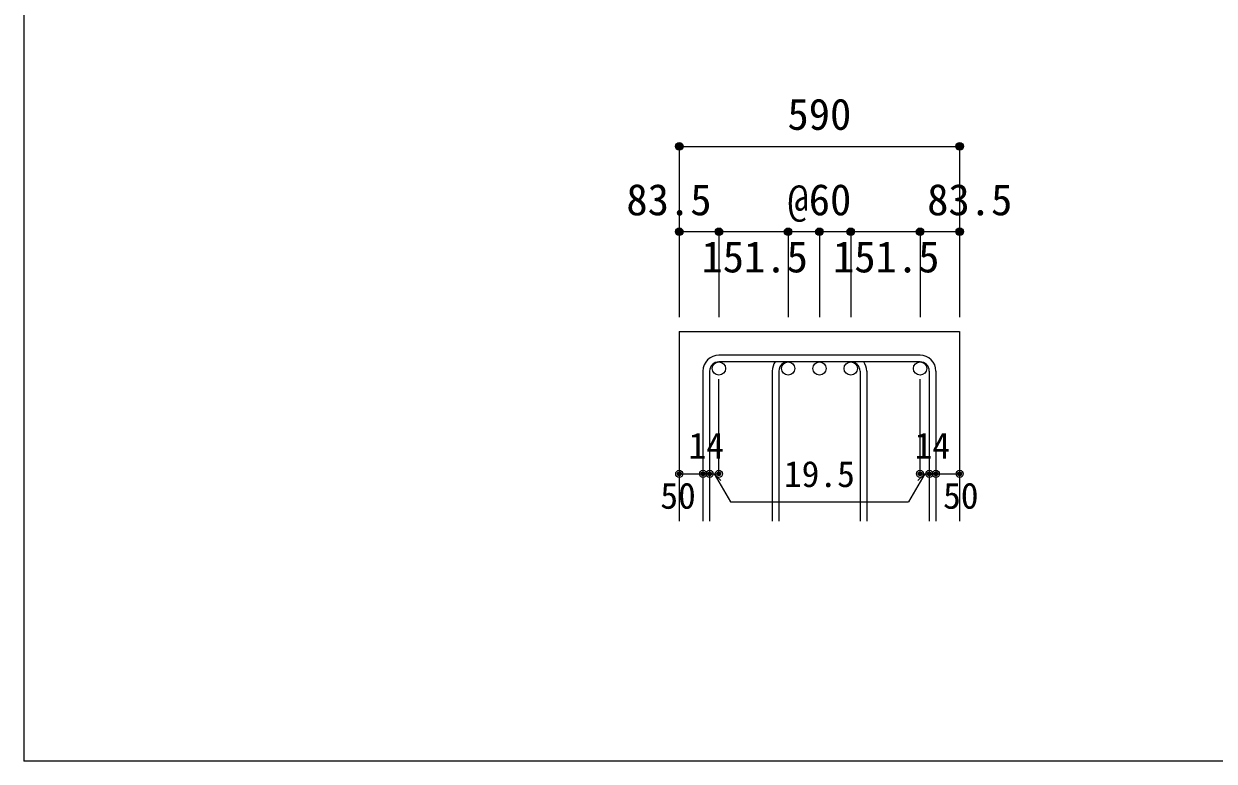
# Model space of a CAD drawing. Units: millimetres at full size, sheet at 1:30; details may follow other scales. Extents: x -5973 to 5954, y -4195 to 4201.
# Drawn here: x -5973 to -3464, y -4195 to -2642 of the extents above; entities that cross this region are included whole.
import ezdxf
from ezdxf.enums import TextEntityAlignment as Align

# ---------------------------------------------------------------- set-up
doc = ezdxf.new("R2010")
doc.units = ezdxf.units.MM
doc.header["$LTSCALE"] = 30
doc.header["$PDMODE"] = 32
doc.header["$PDSIZE"] = 15
for name, color, linetype in [('0-1', 2, 'Continuous'), ('0-5', 7, 'Continuous'), ('0-6', 7, 'Continuous'), ('0-D', 4, 'Continuous'), ('F-0_枠', 6, 'Continuous')]:
    doc.layers.add(name, color=color, linetype=linetype)
doc.styles.add('ＭＳ ゴシック', font='')
doc.styles.get('ＭＳ ゴシック').set_extended_font_data('MS Gothic')

msp = doc.modelspace()

# ---------------------------------------------------------------- linework, layer by layer
at = {"layer": '0-1'}
for p, q in [((-4591.3, -3289.89), (-4591.3, -3689.89)), ((-4591.3, -3289.89), (-4000.3, -3289.89)), ((-4000.3, -3289.89), (-4000.3, -3689.89))]:
    msp.add_line(p, q, dxfattribs=at)
at = {"layer": '0-5', "color": 3}
for centre in [(-4507.8, -3367.89), (-4361.8, -3367.89), (-4295.8, -3367.89), (-4229.8, -3367.89), (-4083.8, -3367.89)]:
    msp.add_circle(centre, 14, dxfattribs=at)
at = {"layer": '0-6'}
for p, q in [((-4083.8, -3339.89), (-4507.8, -3339.89)), ((-4083.8, -3353.89), (-4507.8, -3353.89)), ((-4229.8, -3339.89), (-4361.8, -3339.89)), ((-4541.3, -3373.39), (-4541.3, -3689.89)), ((-4527.3, -3373.39), (-4527.3, -3689.89)), ((-4395.3, -3373.39), (-4395.3, -3689.89)), ((-4381.3, -3373.39), (-4381.3, -3689.89)), ((-4210.3, -3373.39), (-4210.3, -3689.89)), ((-4196.3, -3373.39), (-4196.3, -3689.89)), ((-4064.3, -3373.39), (-4064.3, -3689.89)), ((-4050.3, -3373.39), (-4050.3, -3689.89))]:
    msp.add_line(p, q, dxfattribs=at)
for centre, radius, start, end in [((-4507.8, -3373.39), 33.5, 90, 180), ((-4507.8, -3373.39), 19.5, 90, 180), ((-4361.8, -3373.39), 33.5, 144.40235, 180), ((-4361.8, -3373.39), 19.5, 90, 180), ((-4229.8, -3373.39), 19.5, 0, 90), ((-4229.8, -3373.39), 33.5, 0, 35.59765), ((-4083.8, -3373.39), 33.5, 0, 90), ((-4083.8, -3373.39), 19.5, 0, 90)]:
    msp.add_arc(centre, radius, start, end, dxfattribs=at)
at = {"layer": '0-D'}
for p, q in [((-4591.3, -2899.89), (-4591.3, -3079.89)), ((-4591.3, -2899.89), (-4000.3, -2899.89)), ((-4591.3, -2899.89), (-4000.3, -2899.89)), ((-4000.3, -2899.89), (-4000.3, -3079.89)), ((-4507.8, -3079.89), (-4591.3, -3079.89)), ((-4591.3, -3079.89), (-4591.3, -3259.89)), ((-4295.8, -3079.89), (-4507.8, -3079.89)), ((-4507.8, -3079.89), (-4507.8, -3259.89)), ((-4295.8, -3079.89), (-4361.8, -3079.89)), ((-4361.8, -3079.89), (-4361.8, -3259.89)), ((-4083.8, -3079.89), (-4295.8, -3079.89)), ((-4229.8, -3079.89), (-4295.8, -3079.89)), ((-4295.8, -3079.89), (-4295.8, -3259.89)), ((-4229.8, -3079.89), (-4229.8, -3259.89)), ((-4000.3, -3079.89), (-4083.8, -3079.89)), ((-4083.8, -3079.89), (-4083.8, -3259.89)), ((-4000.3, -3079.89), (-4000.3, -3259.89)), ((-4507.8, -3589.89), (-4507.8, -3390.56)), ((-4083.8, -3589.89), (-4083.8, -3390.56)), ((-4591.3, -3589.89), (-4541.3, -3589.89)), ((-4541.3, -3589.89), (-4507.8, -3589.89)), ((-4517.55, -3589.89), (-4503.41, -3604.04)), ((-4517.55, -3589.89), (-4483.33, -3649.17)), ((-4074.05, -3589.89), (-4108.27, -3649.17)), ((-4074.05, -3589.89), (-4088.19, -3604.04)), ((-4083.8, -3589.89), (-4000.3, -3589.89)), ((-4064.3, -3589.89), (-4050.3, -3589.89)), ((-4483.33, -3649.17), (-4108.27, -3649.17))]:
    msp.add_line(p, q, dxfattribs=at)
msp.add_lwpolyline([(-4000.3, -2899.89), (-4000.3, -3079.89), (-4000.3, -3259.89)], dxfattribs=at)
for centre, radius in [((-4591.3, -2899.89), 8), ((-4591.3, -2899.89), 7.2), ((-4591.3, -2899.89), 6.4), ((-4591.3, -2899.89), 5.6), ((-4591.3, -2899.89), 4.8), ((-4591.3, -2899.89), 4), ((-4591.3, -2899.89), 3.2), ((-4591.3, -2899.89), 2.4), ((-4591.3, -2899.89), 1.6), ((-4591.3, -2899.89), 0.8), ((-4000.3, -2899.89), 8), ((-4000.3, -2899.89), 7.2), ((-4000.3, -2899.89), 6.4), ((-4000.3, -2899.89), 5.6), ((-4000.3, -2899.89), 4.8), ((-4000.3, -2899.89), 4), ((-4000.3, -2899.89), 3.2), ((-4000.3, -2899.89), 2.4), ((-4000.3, -2899.89), 1.6), ((-4000.3, -2899.89), 0.8), ((-4591.3, -3079.89), 8), ((-4591.3, -3079.89), 7.2), ((-4591.3, -3079.89), 6.4), ((-4591.3, -3079.89), 5.6), ((-4591.3, -3079.89), 4.8), ((-4591.3, -3079.89), 4), ((-4591.3, -3079.89), 3.2), ((-4591.3, -3079.89), 2.4), ((-4591.3, -3079.89), 1.6), ((-4591.3, -3079.89), 0.8), ((-4507.8, -3079.89), 8), ((-4507.8, -3079.89), 7.2), ((-4507.8, -3079.89), 6.4), ((-4507.8, -3079.89), 5.6), ((-4507.8, -3079.89), 4.8), ((-4507.8, -3079.89), 4), ((-4507.8, -3079.89), 3.2), ((-4507.8, -3079.89), 2.4), ((-4507.8, -3079.89), 1.6), ((-4507.8, -3079.89), 0.8), ((-4361.8, -3079.89), 8), ((-4361.8, -3079.89), 7.2), ((-4361.8, -3079.89), 6.4), ((-4361.8, -3079.89), 5.6), ((-4361.8, -3079.89), 4.8), ((-4361.8, -3079.89), 4), ((-4361.8, -3079.89), 3.2), ((-4361.8, -3079.89), 2.4), ((-4361.8, -3079.89), 1.6), ((-4361.8, -3079.89), 0.8), ((-4295.8, -3079.89), 8), ((-4295.8, -3079.89), 7.2), ((-4295.8, -3079.89), 6.4), ((-4295.8, -3079.89), 5.6), ((-4295.8, -3079.89), 4.8), ((-4295.8, -3079.89), 4), ((-4295.8, -3079.89), 3.2), ((-4295.8, -3079.89), 2.4), ((-4295.8, -3079.89), 1.6), ((-4295.8, -3079.89), 0.8), ((-4229.8, -3079.89), 8), ((-4229.8, -3079.89), 7.2), ((-4229.8, -3079.89), 6.4), ((-4229.8, -3079.89), 5.6), ((-4229.8, -3079.89), 4.8), ((-4229.8, -3079.89), 4), ((-4229.8, -3079.89), 3.2), ((-4229.8, -3079.89), 2.4), ((-4229.8, -3079.89), 1.6), ((-4229.8, -3079.89), 0.8), ((-4083.8, -3079.89), 8), ((-4083.8, -3079.89), 7.2), ((-4083.8, -3079.89), 6.4), ((-4083.8, -3079.89), 5.6), ((-4083.8, -3079.89), 4.8), ((-4083.8, -3079.89), 4), ((-4083.8, -3079.89), 3.2), ((-4083.8, -3079.89), 2.4), ((-4083.8, -3079.89), 1.6), ((-4083.8, -3079.89), 0.8), ((-4000.3, -3079.89), 8), ((-4000.3, -3079.89), 7.2), ((-4000.3, -3079.89), 6.4), ((-4000.3, -3079.89), 5.6), ((-4000.3, -3079.89), 4.8), ((-4000.3, -3079.89), 4), ((-4000.3, -3079.89), 3.2), ((-4000.3, -3079.89), 2.4), ((-4000.3, -3079.89), 1.6), ((-4000.3, -3079.89), 0.8), ((-4591.3, -3589.89), 4), ((-4591.3, -3589.89), 3.6), ((-4591.3, -3589.89), 3.2), ((-4591.3, -3589.89), 2.8), ((-4591.3, -3589.89), 2.4), ((-4591.3, -3589.89), 2), ((-4541.3, -3589.89), 4), ((-4541.3, -3589.89), 3.6), ((-4541.3, -3589.89), 3.2), ((-4541.3, -3589.89), 2.8), ((-4541.3, -3589.89), 2.4), ((-4541.3, -3589.89), 2), ((-4527.3, -3589.89), 4), ((-4527.3, -3589.89), 3.6), ((-4527.3, -3589.89), 3.2), ((-4527.3, -3589.89), 2.8), ((-4527.3, -3589.89), 2.4), ((-4527.3, -3589.89), 2), ((-4507.8, -3589.89), 4), ((-4507.8, -3589.89), 3.6), ((-4507.8, -3589.89), 3.2), ((-4507.8, -3589.89), 2.8), ((-4507.8, -3589.89), 2.4), ((-4507.8, -3589.89), 2), ((-4083.8, -3589.89), 4), ((-4083.8, -3589.89), 3.6), ((-4083.8, -3589.89), 3.2), ((-4083.8, -3589.89), 2.8), ((-4083.8, -3589.89), 2.4), ((-4083.8, -3589.89), 2), ((-4064.3, -3589.89), 4), ((-4064.3, -3589.89), 3.6), ((-4064.3, -3589.89), 3.2), ((-4064.3, -3589.89), 2.8), ((-4064.3, -3589.89), 2.4), ((-4064.3, -3589.89), 2), ((-4050.3, -3589.89), 4), ((-4050.3, -3589.89), 3.6), ((-4050.3, -3589.89), 3.2), ((-4050.3, -3589.89), 2.8), ((-4050.3, -3589.89), 2.4), ((-4050.3, -3589.89), 2), ((-4000.3, -3589.89), 4), ((-4000.3, -3589.89), 3.6), ((-4000.3, -3589.89), 3.2), ((-4000.3, -3589.89), 2.8), ((-4000.3, -3589.89), 2.4), ((-4000.3, -3589.89), 2), ((-4591.3, -3589.89), 1.6), ((-4591.3, -3589.89), 1.2), ((-4591.3, -3589.89), 0.8), ((-4591.3, -3589.89), 0.4), ((-4541.3, -3589.89), 1.6), ((-4541.3, -3589.89), 1.2), ((-4541.3, -3589.89), 0.8), ((-4541.3, -3589.89), 0.4), ((-4527.3, -3589.89), 1.6), ((-4527.3, -3589.89), 1.2), ((-4527.3, -3589.89), 0.8), ((-4527.3, -3589.89), 0.4), ((-4507.8, -3589.89), 1.6), ((-4507.8, -3589.89), 1.2), ((-4507.8, -3589.89), 0.8), ((-4507.8, -3589.89), 0.4), ((-4083.8, -3589.89), 1.6), ((-4083.8, -3589.89), 1.2), ((-4083.8, -3589.89), 0.8), ((-4083.8, -3589.89), 0.4), ((-4064.3, -3589.89), 1.6), ((-4064.3, -3589.89), 1.2), ((-4064.3, -3589.89), 0.8), ((-4064.3, -3589.89), 0.4), ((-4050.3, -3589.89), 1.6), ((-4050.3, -3589.89), 1.2), ((-4050.3, -3589.89), 0.8), ((-4050.3, -3589.89), 0.4), ((-4000.3, -3589.89), 1.6), ((-4000.3, -3589.89), 1.2), ((-4000.3, -3589.89), 0.8), ((-4000.3, -3589.89), 0.4)]:
    msp.add_circle(centre, radius, dxfattribs=at)
at = {"layer": '0-D', "color": 7}
for p in [(-4591.3, -2899.89), (-4000.3, -2899.89), (-4591.3, -3079.89), (-4507.8, -3079.89), (-4361.8, -3079.89), (-4295.8, -3079.89), (-4229.8, -3079.89), (-4083.8, -3079.89), (-4000.3, -3079.89), (-4591.3, -3589.89), (-4541.3, -3589.89), (-4527.3, -3589.89), (-4507.8, -3589.89), (-4083.8, -3589.89), (-4064.3, -3589.89), (-4050.3, -3589.89), (-4000.3, -3589.89)]:
    msp.add_point(p, dxfattribs=at)
at = {"layer": 'F-0_枠'}
for p in [(-5972.88, 4201.15), (5954.1, -4195.24)]:
    msp.add_line(p, (-5972.88, -4195.24), dxfattribs=at)

# ---------------------------------------------------------------- texts
at = {"layer": '0-D', "style": 'ＭＳ ゴシック'}
for s, height, p in [('590', 65.98, (-4363.3, -2884.89)), ('83.5', 65.98, (-4702.8, -3064.89)), ('@60', 65.98, (-4363.3, -3064.89)), ('83.5', 65.98, (-4068.8, -3064.89)), ('151.5', 65.98, (-4544.6, -3185.26)), ('151.5', 65.98, (-4267.29, -3185.26)), ('14', 54.99, (-4571.84, -3574.44)), ('14', 54.99, (-4095.26, -3574.44)), ('19.5', 54.99, (-4370.8, -3634.17)), ('50', 54.99, (-4631.3, -3679.89)), ('50', 54.99, (-4035.3, -3679.89))]:
    msp.add_text(s, height=height, dxfattribs=at).set_placement(p, align=Align.BOTTOM_LEFT)

doc.saveas('drawing.dxf')
